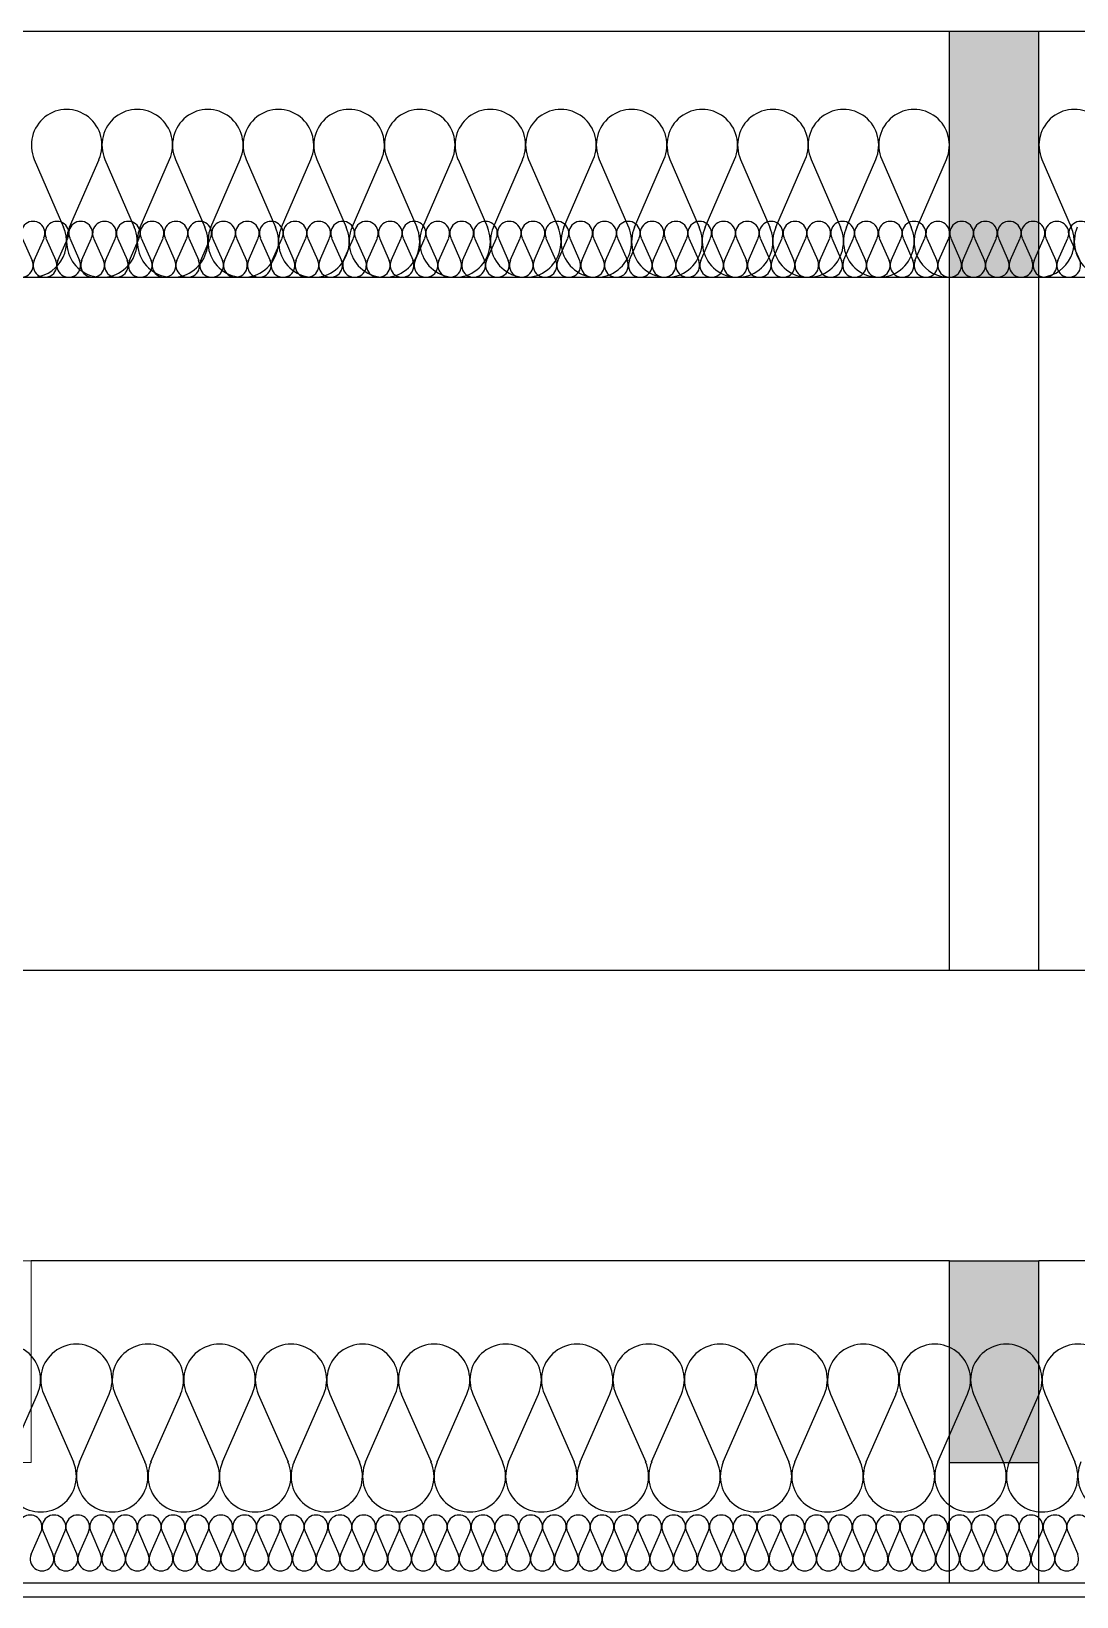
# Model space of a CAD drawing. Header units: millimetres. Extents: x 4647 to 73915, y -13612 to -8141.
# Drawn here: x 22367.1 to 22460.5, y -10498.6 to -10358.7 of the extents above; entities that cross this region are included whole.
import ezdxf

# ---------------------------------------------------------------- set-up
doc = ezdxf.new("R2010")
doc.units = ezdxf.units.MM
doc.layers.add('2D - Ogólne', color=7, linetype='Continuous')
doc.layers.add('Konstrukcja - Dach', color=7, linetype='Continuous')
doc.layers.add('a_wymiary', color=250, linetype='Continuous', lineweight=9)

msp = doc.modelspace()

# ---------------------------------------------------------------- hatches: boundary and pattern name
at = {"layer": 'Konstrukcja - Dach', "linetype": 'Continuous', "lineweight": 0}
for points in [[(22449.14, -10358.69), (22449.14, -10380.67), (22457.14, -10380.67), (22457.14, -10358.69)], [(22457.14, -10486.57), (22457.14, -10468.57), (22449.14, -10468.57), (22449.14, -10486.57)]]:
    msp.add_hatch(color=46, dxfattribs=at).paths.add_polyline_path(points, flags=0)

# ---------------------------------------------------------------- linework, layer by layer
at = {"layer": '2D - Ogólne'}
for p, q in [((22367.41, -10370.14), (22370.03, -10376.2)), ((22370.56, -10376.2), (22373.19, -10370.14)), ((22373.72, -10370.14), (22376.34, -10376.2)), ((22376.87, -10376.2), (22379.49, -10370.14)), ((22380.02, -10370.14), (22382.65, -10376.2)), ((22383.18, -10376.2), (22385.8, -10370.14)), ((22386.33, -10370.14), (22388.96, -10376.2)), ((22389.49, -10376.2), (22392.11, -10370.14)), ((22392.64, -10370.14), (22395.26, -10376.2)), ((22395.79, -10376.2), (22398.42, -10370.14)), ((22398.95, -10370.14), (22401.57, -10376.2)), ((22402.1, -10376.2), (22404.73, -10370.14)), ((22405.26, -10370.14), (22407.88, -10376.2)), ((22408.41, -10376.2), (22411.03, -10370.14)), ((22411.56, -10370.14), (22414.19, -10376.2)), ((22414.72, -10376.2), (22417.34, -10370.14)), ((22417.87, -10370.14), (22420.49, -10376.2)), ((22421.02, -10376.2), (22423.65, -10370.14)), ((22424.18, -10370.14), (22426.8, -10376.2)), ((22427.33, -10376.2), (22429.96, -10370.14)), ((22430.49, -10370.14), (22433.11, -10376.2)), ((22433.64, -10376.2), (22436.26, -10370.14)), ((22436.79, -10370.14), (22439.42, -10376.2)), ((22439.95, -10376.2), (22442.57, -10370.14)), ((22443.1, -10370.14), (22445.73, -10376.2)), ((22446.26, -10376.2), (22448.88, -10370.14)), ((22457.41, -10370.14), (22460.03, -10376.2)), ((22365.05, -10486.53), (22367.71, -10480.47)), ((22368.25, -10480.47), (22370.9, -10486.53)), ((22371.44, -10486.53), (22374.1, -10480.47)), ((22374.64, -10480.47), (22377.29, -10486.53)), ((22377.83, -10486.53), (22380.49, -10480.47)), ((22381.02, -10480.47), (22383.68, -10486.53)), ((22384.22, -10486.53), (22386.88, -10480.47)), ((22387.41, -10480.47), (22390.07, -10486.53)), ((22390.61, -10486.53), (22393.26, -10480.47)), ((22393.8, -10480.47), (22396.46, -10486.53)), ((22397, -10486.53), (22399.65, -10480.47)), ((22400.19, -10480.47), (22402.85, -10486.53)), ((22403.39, -10486.53), (22406.04, -10480.47)), ((22406.58, -10480.47), (22409.24, -10486.53)), ((22409.77, -10486.53), (22412.43, -10480.47)), ((22412.97, -10480.47), (22415.63, -10486.53)), ((22416.16, -10486.53), (22418.82, -10480.47)), ((22419.36, -10480.47), (22422.02, -10486.53)), ((22422.55, -10486.53), (22425.21, -10480.47)), ((22425.75, -10480.47), (22428.4, -10486.53)), ((22428.94, -10486.53), (22431.6, -10480.47)), ((22432.14, -10480.47), (22434.79, -10486.53)), ((22435.33, -10486.53), (22437.99, -10480.47)), ((22438.52, -10480.47), (22441.18, -10486.53)), ((22441.72, -10486.53), (22444.38, -10480.47)), ((22444.91, -10480.47), (22447.57, -10486.53)), ((22448.11, -10486.53), (22450.76, -10480.47)), ((22451.3, -10480.47), (22453.96, -10486.53)), ((22454.5, -10486.53), (22457.15, -10480.47)), ((22457.69, -10480.47), (22460.35, -10486.53))]:
    msp.add_line(p, q, dxfattribs=at)
for centre, major_axis, ratio, start_param, end_param in [((22370.3, -10368.86), (0, 3.19), 0.988613, 4.299595, 8.266775), ((22376.61, -10368.86), (0, 3.19), 0.988613, 4.299595, 8.266775), ((22382.91, -10368.86), (0, 3.19), 0.988613, 4.299595, 8.266775), ((22389.22, -10368.86), (0, 3.19), 0.988613, 4.299595, 8.266775), ((22395.53, -10368.86), (0, 3.19), 0.988613, 4.299595, 8.266775), ((22401.84, -10368.86), (0, 3.19), 0.988613, 4.299595, 8.266775), ((22408.14, -10368.86), (0, 3.19), 0.988613, 4.299595, 8.266775), ((22414.45, -10368.86), (0, 3.19), 0.988613, 4.299595, 8.266775), ((22420.76, -10368.86), (0, 3.19), 0.988613, 4.299595, 8.266775), ((22427.07, -10368.86), (0, 3.19), 0.988613, 4.299595, 8.266775), ((22433.38, -10368.86), (0, 3.19), 0.988613, 4.299595, 8.266775), ((22439.68, -10368.86), (0, 3.19), 0.988613, 4.299595, 8.266775), ((22445.99, -10368.86), (0, 3.19), 0.988613, 4.299595, 8.266775), ((22460.3, -10368.86), (0, 3.19), 0.988613, 4.299595, 8.266775), ((22367.14, -10377.48), (0, 3.19), 0.988613, 3.141593, 5.125182), ((22373.45, -10377.48), (0, 3.19), 0.988613, 1.158004, 5.125183), ((22379.76, -10377.48), (0, 3.19), 0.988613, 1.158004, 5.125183), ((22386.07, -10377.48), (0, 3.19), 0.988613, 1.158004, 5.125183), ((22392.38, -10377.48), (0, 3.19), 0.988613, 1.158004, 5.125183), ((22398.68, -10377.48), (0, 3.19), 0.988613, 1.158004, 5.125183), ((22404.99, -10377.48), (0, 3.19), 0.988613, 1.158004, 5.125183), ((22411.3, -10377.48), (0, 3.19), 0.988613, 1.158004, 5.125183), ((22417.61, -10377.48), (0, 3.19), 0.988613, 1.158004, 5.125183), ((22423.91, -10377.48), (0, 3.19), 0.988613, 1.158004, 5.125183), ((22430.22, -10377.48), (0, 3.19), 0.988613, 1.158004, 5.125183), ((22436.53, -10377.48), (0, 3.19), 0.988613, 1.158004, 5.125183), ((22442.84, -10377.48), (0, 3.19), 0.988613, 1.158004, 5.125183), ((22449.14, -10377.48), (0, 3.19), 0.988613, 1.158004, 3.141593), ((22457.14, -10377.48), (0, 3.19), 0.988613, 3.141593, 5.125182), ((22463.45, -10377.48), (0, 3.19), 0.988613, 1.158004, 5.125183), ((22364.78, -10479.19), (3.19, 0), 0.998662, 5.870392, 9.837571), ((22371.17, -10479.19), (3.19, 0), 0.998662, 5.870392, 9.837571), ((22377.56, -10479.19), (3.19, 0), 0.998662, 5.870392, 9.837571), ((22383.95, -10479.19), (3.19, 0), 0.998662, 5.870392, 9.837571), ((22390.34, -10479.19), (3.19, 0), 0.998662, 5.870392, 9.837571), ((22396.73, -10479.19), (3.19, 0), 0.998662, 5.870392, 9.837571), ((22403.12, -10479.19), (3.19, 0), 0.998662, 5.870392, 9.837571), ((22409.51, -10479.19), (3.19, 0), 0.998662, 5.870392, 9.837571), ((22415.89, -10479.19), (3.19, 0), 0.998662, 5.870392, 9.837571), ((22422.28, -10479.19), (3.19, 0), 0.998662, 5.870392, 9.837571), ((22428.67, -10479.19), (3.19, 0), 0.998662, 5.870392, 9.837571), ((22435.06, -10479.19), (3.19, 0), 0.998662, 5.870392, 9.837571), ((22441.45, -10479.19), (3.19, 0), 0.998662, 5.870392, 9.837571), ((22447.84, -10479.19), (3.19, 0), 0.998662, 5.870392, 9.837571), ((22454.23, -10479.19), (3.19, 0), 0.998662, 5.870392, 9.837571), ((22460.62, -10479.19), (3.19, 0), 0.998662, 5.870392, 9.837571), ((22367.98, -10487.81), (3.19, 0), 0.998662, 2.7288, 6.695979), ((22374.37, -10487.81), (3.19, 0), 0.998662, 2.7288, 6.695979), ((22380.76, -10487.81), (3.19, 0), 0.998662, 2.7288, 6.695979), ((22387.14, -10487.81), (3.19, 0), 0.998662, 2.7288, 6.695979), ((22393.53, -10487.81), (3.19, 0), 0.998662, 2.7288, 6.695979), ((22399.92, -10487.81), (3.19, 0), 0.998662, 2.7288, 6.695979), ((22406.31, -10487.81), (3.19, 0), 0.998662, 2.7288, 6.695979), ((22412.7, -10487.81), (3.19, 0), 0.998662, 2.7288, 6.695979), ((22419.09, -10487.81), (3.19, 0), 0.998662, 2.7288, 6.695979), ((22425.48, -10487.81), (3.19, 0), 0.998662, 2.7288, 6.695979), ((22431.87, -10487.81), (3.19, 0), 0.998662, 2.7288, 6.695979), ((22438.26, -10487.81), (3.19, 0), 0.998662, 2.7288, 6.695979), ((22444.64, -10487.81), (3.19, 0), 0.998662, 2.7288, 6.695979), ((22451.03, -10487.81), (3.19, 0), 0.998662, 2.7288, 6.695979), ((22457.42, -10487.81), (3.19, 0), 0.998662, 2.7288, 6.695979), ((22463.81, -10487.81), (3.19, 0), 0.998662, 2.7288, 6.695979)]:
    msp.add_ellipse(centre, major_axis=major_axis, ratio=ratio, start_param=start_param, end_param=end_param, dxfattribs=at)
at = {"layer": 'a_wymiary'}
for p, q in [((22894.14, -10380.67), (22157.14, -10380.67)), ((22894.14, -10442.57), (22157.14, -10442.57)), ((22157.14, -10442.57), (22894.14, -10442.57)), ((22157.14, -10468.57), (22894.14, -10468.57)), ((22449.14, -10468.57), (22367.14, -10468.57)), ((22367.14, -10468.57), (22367.14, -10486.57)), ((22449.14, -10486.57), (22449.14, -10468.57)), ((22539.14, -10468.57), (22457.14, -10468.57)), ((22457.14, -10468.57), (22457.14, -10486.57)), ((22367.14, -10486.57), (22359.14, -10486.57)), ((22457.14, -10486.57), (22449.14, -10486.57)), ((22157.14, -10497.32), (22617.14, -10497.32)), ((22617.14, -10498.57), (22157.14, -10498.57))]:
    msp.add_line(p, q, dxfattribs=at)
at = {"layer": 'Konstrukcja - Dach'}
for p, q in [((22088.14, -10358.69), (23448.14, -10358.69)), ((22088.14, -10358.69), (23448.14, -10358.69)), ((22366.33, -10377.16), (22367.21, -10379.18)), ((22367.39, -10379.18), (22368.28, -10377.16)), ((22368.45, -10377.16), (22369.34, -10379.18)), ((22369.52, -10379.18), (22370.4, -10377.16)), ((22370.58, -10377.16), (22371.46, -10379.18)), ((22371.64, -10379.18), (22372.53, -10377.16)), ((22372.71, -10377.16), (22373.59, -10379.18)), ((22373.77, -10379.18), (22374.65, -10377.16)), ((22374.83, -10377.16), (22375.72, -10379.18)), ((22375.9, -10379.18), (22376.78, -10377.16)), ((22376.96, -10377.16), (22377.84, -10379.18)), ((22378.02, -10379.18), (22378.91, -10377.16)), ((22379.09, -10377.16), (22379.97, -10379.18)), ((22380.15, -10379.18), (22381.03, -10377.16)), ((22381.21, -10377.16), (22382.1, -10379.18)), ((22382.28, -10379.18), (22383.16, -10377.16)), ((22383.34, -10377.16), (22384.22, -10379.18)), ((22384.4, -10379.18), (22385.29, -10377.16)), ((22385.47, -10377.16), (22386.35, -10379.18)), ((22386.53, -10379.18), (22387.41, -10377.16)), ((22387.59, -10377.16), (22388.48, -10379.18)), ((22388.66, -10379.18), (22389.54, -10377.16)), ((22389.72, -10377.16), (22390.6, -10379.18)), ((22390.78, -10379.18), (22391.67, -10377.16)), ((22391.85, -10377.16), (22392.73, -10379.18)), ((22392.91, -10379.18), (22393.79, -10377.16)), ((22393.97, -10377.16), (22394.86, -10379.18)), ((22395.04, -10379.18), (22395.92, -10377.16)), ((22396.1, -10377.16), (22396.98, -10379.18)), ((22397.16, -10379.18), (22398.05, -10377.16)), ((22398.23, -10377.16), (22399.11, -10379.18)), ((22399.29, -10379.18), (22400.17, -10377.16)), ((22400.35, -10377.16), (22401.24, -10379.18)), ((22401.42, -10379.18), (22402.3, -10377.16)), ((22402.48, -10377.16), (22403.36, -10379.18)), ((22403.54, -10379.18), (22404.43, -10377.16)), ((22404.61, -10377.16), (22405.49, -10379.18)), ((22405.67, -10379.18), (22406.55, -10377.16)), ((22406.73, -10377.16), (22407.62, -10379.18)), ((22407.8, -10379.18), (22408.68, -10377.16)), ((22408.86, -10377.16), (22409.74, -10379.18)), ((22409.92, -10379.18), (22410.81, -10377.16)), ((22410.98, -10377.16), (22411.87, -10379.18)), ((22412.05, -10379.18), (22412.93, -10377.16)), ((22413.11, -10377.16), (22414, -10379.18)), ((22414.17, -10379.18), (22415.06, -10377.16)), ((22415.24, -10377.16), (22416.12, -10379.18)), ((22416.3, -10379.18), (22417.19, -10377.16)), ((22417.36, -10377.16), (22418.25, -10379.18)), ((22418.43, -10379.18), (22419.31, -10377.16)), ((22419.49, -10377.16), (22420.38, -10379.18)), ((22420.55, -10379.18), (22421.44, -10377.16)), ((22421.62, -10377.16), (22422.5, -10379.18)), ((22422.68, -10379.18), (22423.57, -10377.16)), ((22423.74, -10377.16), (22424.63, -10379.18)), ((22424.81, -10379.18), (22425.69, -10377.16)), ((22425.87, -10377.16), (22426.76, -10379.18)), ((22426.93, -10379.18), (22427.82, -10377.16)), ((22428, -10377.16), (22428.88, -10379.18)), ((22429.06, -10379.18), (22429.95, -10377.16)), ((22430.12, -10377.16), (22431.01, -10379.18)), ((22431.19, -10379.18), (22432.07, -10377.16)), ((22432.25, -10377.16), (22433.14, -10379.18)), ((22433.31, -10379.18), (22434.2, -10377.16)), ((22434.38, -10377.16), (22435.26, -10379.18)), ((22435.44, -10379.18), (22436.32, -10377.16)), ((22436.5, -10377.16), (22437.39, -10379.18)), ((22437.57, -10379.18), (22438.45, -10377.16)), ((22438.63, -10377.16), (22439.51, -10379.18)), ((22439.69, -10379.18), (22440.58, -10377.16)), ((22440.76, -10377.16), (22441.64, -10379.18)), ((22441.82, -10379.18), (22442.7, -10377.16)), ((22442.88, -10377.16), (22443.77, -10379.18)), ((22443.95, -10379.18), (22444.83, -10377.16)), ((22445.01, -10377.16), (22445.89, -10379.18)), ((22446.07, -10379.18), (22446.96, -10377.16)), ((22447.14, -10377.16), (22448.02, -10379.18)), ((22448.2, -10379.18), (22449.08, -10377.16)), ((22449.26, -10377.16), (22450.15, -10379.18)), ((22450.33, -10379.18), (22451.21, -10377.16)), ((22451.39, -10377.16), (22452.27, -10379.18)), ((22452.45, -10379.18), (22453.34, -10377.16)), ((22453.52, -10377.16), (22454.4, -10379.18)), ((22454.58, -10379.18), (22455.46, -10377.16)), ((22455.64, -10377.16), (22456.53, -10379.18)), ((22456.71, -10379.18), (22457.59, -10377.16)), ((22457.77, -10377.16), (22458.65, -10379.18)), ((22458.83, -10379.18), (22459.72, -10377.16)), ((22459.9, -10377.16), (22460.78, -10379.18)), ((22088.14, -10380.67), (23448.14, -10380.67)), ((22367.13, -10494.77), (22368.01, -10492.75)), ((22368.19, -10492.75), (22369.08, -10494.77)), ((22369.26, -10494.77), (22370.14, -10492.75)), ((22370.32, -10492.75), (22371.21, -10494.77)), ((22371.38, -10494.77), (22372.27, -10492.75)), ((22372.45, -10492.75), (22373.33, -10494.77)), ((22373.51, -10494.77), (22374.4, -10492.75)), ((22374.58, -10492.75), (22375.46, -10494.77)), ((22375.64, -10494.77), (22376.53, -10492.75)), ((22376.71, -10492.75), (22377.59, -10494.77)), ((22377.77, -10494.77), (22378.66, -10492.75)), ((22378.83, -10492.75), (22379.72, -10494.77)), ((22379.9, -10494.77), (22380.78, -10492.75)), ((22380.96, -10492.75), (22381.85, -10494.77)), ((22382.03, -10494.77), (22382.91, -10492.75)), ((22383.09, -10492.75), (22383.98, -10494.77)), ((22384.16, -10494.77), (22385.04, -10492.75)), ((22385.22, -10492.75), (22386.11, -10494.77)), ((22386.28, -10494.77), (22387.17, -10492.75)), ((22387.35, -10492.75), (22388.23, -10494.77)), ((22388.41, -10494.77), (22389.3, -10492.75)), ((22389.48, -10492.75), (22390.36, -10494.77)), ((22390.54, -10494.77), (22391.43, -10492.75)), ((22391.61, -10492.75), (22392.49, -10494.77)), ((22392.67, -10494.77), (22393.56, -10492.75)), ((22393.73, -10492.75), (22394.62, -10494.77)), ((22394.8, -10494.77), (22395.68, -10492.75)), ((22395.86, -10492.75), (22396.75, -10494.77)), ((22396.93, -10494.77), (22397.81, -10492.75)), ((22397.99, -10492.75), (22398.88, -10494.77)), ((22399.06, -10494.77), (22399.94, -10492.75)), ((22400.12, -10492.75), (22401.01, -10494.77)), ((22401.18, -10494.77), (22402.07, -10492.75)), ((22402.25, -10492.75), (22403.13, -10494.77)), ((22403.31, -10494.77), (22404.2, -10492.75)), ((22404.38, -10492.75), (22405.26, -10494.77)), ((22405.44, -10494.77), (22406.33, -10492.75)), ((22406.51, -10492.75), (22407.39, -10494.77)), ((22407.57, -10494.77), (22408.46, -10492.75)), ((22408.63, -10492.75), (22409.52, -10494.77)), ((22409.7, -10494.77), (22410.58, -10492.75)), ((22410.76, -10492.75), (22411.65, -10494.77)), ((22411.83, -10494.77), (22412.71, -10492.75)), ((22412.89, -10492.75), (22413.78, -10494.77)), ((22413.96, -10494.77), (22414.84, -10492.75)), ((22415.02, -10492.75), (22415.91, -10494.77)), ((22416.08, -10494.77), (22416.97, -10492.75)), ((22417.15, -10492.75), (22418.03, -10494.77)), ((22418.21, -10494.77), (22419.1, -10492.75)), ((22419.28, -10492.75), (22420.16, -10494.77)), ((22420.34, -10494.77), (22421.23, -10492.75)), ((22421.41, -10492.75), (22422.29, -10494.77)), ((22422.47, -10494.77), (22423.36, -10492.75)), ((22423.53, -10492.75), (22424.42, -10494.77)), ((22424.6, -10494.77), (22425.48, -10492.75)), ((22425.66, -10492.75), (22426.55, -10494.77)), ((22426.73, -10494.77), (22427.61, -10492.75)), ((22427.79, -10492.75), (22428.68, -10494.77)), ((22428.86, -10494.77), (22429.74, -10492.75)), ((22429.92, -10492.75), (22430.81, -10494.77)), ((22430.98, -10494.77), (22431.87, -10492.75)), ((22432.05, -10492.75), (22432.93, -10494.77)), ((22433.11, -10494.77), (22434, -10492.75)), ((22434.18, -10492.75), (22435.06, -10494.77)), ((22435.24, -10494.77), (22436.13, -10492.75)), ((22436.31, -10492.75), (22437.19, -10494.77)), ((22437.37, -10494.77), (22438.26, -10492.75)), ((22438.43, -10492.75), (22439.32, -10494.77)), ((22439.5, -10494.77), (22440.38, -10492.75)), ((22440.56, -10492.75), (22441.45, -10494.77)), ((22441.63, -10494.77), (22442.51, -10492.75)), ((22442.69, -10492.75), (22443.58, -10494.77)), ((22443.76, -10494.77), (22444.64, -10492.75)), ((22444.82, -10492.75), (22445.71, -10494.77)), ((22445.88, -10494.77), (22446.77, -10492.75)), ((22446.95, -10492.75), (22447.83, -10494.77)), ((22448.01, -10494.77), (22448.9, -10492.75)), ((22449.08, -10492.75), (22449.96, -10494.77)), ((22450.14, -10494.77), (22451.03, -10492.75)), ((22451.21, -10492.75), (22452.09, -10494.77)), ((22452.27, -10494.77), (22453.16, -10492.75)), ((22453.33, -10492.75), (22454.22, -10494.77)), ((22454.4, -10494.77), (22455.28, -10492.75)), ((22455.46, -10492.75), (22456.35, -10494.77)), ((22456.53, -10494.77), (22457.41, -10492.75)), ((22457.59, -10492.75), (22458.48, -10494.77)), ((22458.66, -10494.77), (22459.54, -10492.75)), ((22459.72, -10492.75), (22460.61, -10494.77))]:
    msp.add_line(p, q, dxfattribs=at)
at = {"layer": 'Konstrukcja - Dach', "color": 161, "lineweight": 25}
for p, q in [((22449.14, -10358.69), (22449.14, -10358.69)), ((22457.14, -10358.69), (22457.14, -10358.69)), ((22449.14, -10442.57), (22449.14, -10380.67)), ((22457.14, -10442.57), (22457.14, -10380.67)), ((22157.14, -10442.57), (22894.14, -10442.57)), ((22449.14, -10468.57), (22367.14, -10468.57)), ((22539.14, -10468.57), (22457.14, -10468.57)), ((22449.14, -10497.32), (22449.14, -10486.57)), ((22457.14, -10497.32), (22457.14, -10486.57)), ((22157.14, -10497.32), (23379.14, -10497.32)), ((22157.14, -10498.57), (23379.14, -10498.57))]:
    msp.add_line(p, q, dxfattribs=at)
at = {"layer": 'Konstrukcja - Dach', "color": 171, "lineweight": 25}
for p, q in [((22449.14, -10380.67), (22449.14, -10358.69)), ((22449.14, -10358.69), (22457.14, -10358.69)), ((22457.14, -10380.67), (22457.14, -10358.69)), ((22449.14, -10380.67), (22457.14, -10380.67)), ((22449.14, -10468.57), (22457.14, -10468.57)), ((22449.14, -10486.57), (22449.14, -10468.57)), ((22457.14, -10486.57), (22457.14, -10468.57)), ((22449.14, -10486.57), (22457.14, -10486.57))]:
    msp.add_line(p, q, dxfattribs=at)
at = {"layer": 'Konstrukcja - Dach'}
for centre, major_axis, ratio, start_param, end_param in [((22367.3, -10376.73), (0, 1.06), 0.999894, 4.299595, 8.266775), ((22369.43, -10376.73), (0, 1.06), 0.999894, 4.299595, 8.266775), ((22371.55, -10376.73), (0, 1.06), 0.999894, 4.299595, 8.266775), ((22373.68, -10376.73), (0, 1.06), 0.999894, 4.299595, 8.266775), ((22375.81, -10376.73), (0, 1.06), 0.999894, 4.299595, 8.266775), ((22377.93, -10376.73), (0, 1.06), 0.999894, 4.299595, 8.266775), ((22380.06, -10376.73), (0, 1.06), 0.999894, 4.299595, 8.266775), ((22382.19, -10376.73), (0, 1.06), 0.999894, 4.299595, 8.266775), ((22384.31, -10376.73), (0, 1.06), 0.999894, 4.299595, 8.266775), ((22386.44, -10376.73), (0, 1.06), 0.999894, 4.299595, 8.266775), ((22388.57, -10376.73), (0, 1.06), 0.999894, 4.299595, 8.266775), ((22390.69, -10376.73), (0, 1.06), 0.999894, 4.299595, 8.266775), ((22392.82, -10376.73), (0, 1.06), 0.999894, 4.299595, 8.266775), ((22394.95, -10376.73), (0, 1.06), 0.999894, 4.299595, 8.266775), ((22397.07, -10376.73), (0, 1.06), 0.999894, 4.299595, 8.266775), ((22399.2, -10376.73), (0, 1.06), 0.999894, 4.299595, 8.266775), ((22401.33, -10376.73), (0, 1.06), 0.999894, 4.299595, 8.266775), ((22403.45, -10376.73), (0, 1.06), 0.999894, 4.299595, 8.266775), ((22405.58, -10376.73), (0, 1.06), 0.999894, 4.299595, 8.266775), ((22407.71, -10376.73), (0, 1.06), 0.999894, 4.299595, 8.266775), ((22409.83, -10376.73), (0, 1.06), 0.999894, 4.299595, 8.266775), ((22411.96, -10376.73), (0, 1.06), 0.999894, 4.299595, 8.266775), ((22414.09, -10376.73), (0, 1.06), 0.999894, 4.299595, 8.266775), ((22416.21, -10376.73), (0, 1.06), 0.999894, 4.299595, 8.266775), ((22418.34, -10376.73), (0, 1.06), 0.999894, 4.299595, 8.266775), ((22420.47, -10376.73), (0, 1.06), 0.999894, 4.299595, 8.266775), ((22422.59, -10376.73), (0, 1.06), 0.999894, 4.299595, 8.266775), ((22424.72, -10376.73), (0, 1.06), 0.999894, 4.299595, 8.266775), ((22426.84, -10376.73), (0, 1.06), 0.999894, 4.299595, 8.266775), ((22428.97, -10376.73), (0, 1.06), 0.999894, 4.299595, 8.266775), ((22431.1, -10376.73), (0, 1.06), 0.999894, 4.299595, 8.266775), ((22433.22, -10376.73), (0, 1.06), 0.999894, 4.299595, 8.266775), ((22435.35, -10376.73), (0, 1.06), 0.999894, 4.299595, 8.266775), ((22437.48, -10376.73), (0, 1.06), 0.999894, 4.299595, 8.266775), ((22439.6, -10376.73), (0, 1.06), 0.999894, 4.299595, 8.266775), ((22441.73, -10376.73), (0, 1.06), 0.999894, 4.299595, 8.266775), ((22443.86, -10376.73), (0, 1.06), 0.999894, 4.299595, 8.266775), ((22445.98, -10376.73), (0, 1.06), 0.999894, 4.299595, 8.266775), ((22448.11, -10376.73), (0, 1.06), 0.999894, 4.299595, 8.266775), ((22450.24, -10376.73), (0, 1.06), 0.999894, 4.299595, 8.266775), ((22452.36, -10376.73), (0, 1.06), 0.999894, 4.299595, 8.266775), ((22454.49, -10376.73), (0, 1.06), 0.999894, 4.299595, 8.266775), ((22456.62, -10376.73), (0, 1.06), 0.999894, 4.299595, 8.266775), ((22458.74, -10376.73), (0, 1.06), 0.999894, 4.299595, 8.266775), ((22460.87, -10376.73), (0, 1.06), 0.999894, 4.299595, 8.266775), ((22366.24, -10379.6), (0, 1.06), 0.999894, 1.158004, 5.125183), ((22368.36, -10379.6), (0, 1.06), 0.999894, 1.158004, 5.125183), ((22370.49, -10379.6), (0, 1.06), 0.999894, 1.158004, 5.125183), ((22372.62, -10379.6), (0, 1.06), 0.999894, 1.158004, 5.125183), ((22374.74, -10379.6), (0, 1.06), 0.999894, 1.158004, 5.125183), ((22376.87, -10379.6), (0, 1.06), 0.999894, 1.158004, 5.125183), ((22379, -10379.6), (0, 1.06), 0.999894, 1.158004, 5.125183), ((22381.12, -10379.6), (0, 1.06), 0.999894, 1.158004, 5.125183), ((22383.25, -10379.6), (0, 1.06), 0.999894, 1.158004, 5.125183), ((22385.38, -10379.6), (0, 1.06), 0.999894, 1.158004, 5.125183), ((22387.5, -10379.6), (0, 1.06), 0.999894, 1.158004, 5.125183), ((22389.63, -10379.6), (0, 1.06), 0.999894, 1.158004, 5.125183), ((22391.76, -10379.6), (0, 1.06), 0.999894, 1.158004, 5.125183), ((22393.88, -10379.6), (0, 1.06), 0.999894, 1.158004, 5.125183), ((22396.01, -10379.6), (0, 1.06), 0.999894, 1.158004, 5.125183), ((22398.14, -10379.6), (0, 1.06), 0.999894, 1.158004, 5.125183), ((22400.26, -10379.6), (0, 1.06), 0.999894, 1.158004, 5.125183), ((22402.39, -10379.6), (0, 1.06), 0.999894, 1.158004, 5.125183), ((22404.52, -10379.6), (0, 1.06), 0.999894, 1.158004, 5.125183), ((22406.64, -10379.6), (0, 1.06), 0.999894, 1.158004, 5.125183), ((22408.77, -10379.6), (0, 1.06), 0.999894, 1.158004, 5.125183), ((22410.9, -10379.6), (0, 1.06), 0.999894, 1.158004, 5.125183), ((22413.02, -10379.6), (0, 1.06), 0.999894, 1.158004, 5.125183), ((22415.15, -10379.6), (0, 1.06), 0.999894, 1.158004, 5.125183), ((22417.28, -10379.6), (0, 1.06), 0.999894, 1.158004, 5.125183), ((22419.4, -10379.6), (0, 1.06), 0.999894, 1.158004, 5.125183), ((22421.53, -10379.6), (0, 1.06), 0.999894, 1.158004, 5.125183), ((22423.65, -10379.6), (0, 1.06), 0.999894, 1.158004, 5.125183), ((22425.78, -10379.6), (0, 1.06), 0.999894, 1.158004, 5.125183), ((22427.91, -10379.6), (0, 1.06), 0.999894, 1.158004, 5.125183), ((22430.03, -10379.6), (0, 1.06), 0.999894, 1.158004, 5.125183), ((22432.16, -10379.6), (0, 1.06), 0.999894, 1.158004, 5.125183), ((22434.29, -10379.6), (0, 1.06), 0.999894, 1.158004, 5.125183), ((22436.41, -10379.6), (0, 1.06), 0.999894, 1.158004, 5.125183), ((22438.54, -10379.6), (0, 1.06), 0.999894, 1.158004, 5.125183), ((22440.67, -10379.6), (0, 1.06), 0.999894, 1.158004, 5.125183), ((22442.79, -10379.6), (0, 1.06), 0.999894, 1.158004, 5.125183), ((22444.92, -10379.6), (0, 1.06), 0.999894, 1.158004, 5.125183), ((22447.05, -10379.6), (0, 1.06), 0.999894, 1.158004, 5.125183), ((22449.17, -10379.6), (0, 1.06), 0.999894, 1.158004, 5.125183), ((22451.3, -10379.6), (0, 1.06), 0.999894, 1.158004, 5.125183), ((22453.43, -10379.6), (0, 1.06), 0.999894, 1.158004, 5.125183), ((22455.55, -10379.6), (0, 1.06), 0.999894, 1.158004, 5.125183), ((22457.68, -10379.6), (0, 1.06), 0.999894, 1.158004, 5.125183), ((22459.81, -10379.6), (0, 1.06), 0.999894, 1.158004, 5.125183), ((22367.04, -10492.33), (1.06, 0), 0.99916, 5.870392, 9.837571), ((22369.17, -10492.33), (1.06, 0), 0.99916, 5.870392, 9.837571), ((22371.29, -10492.33), (1.06, 0), 0.99916, 5.870392, 9.837571), ((22373.42, -10492.33), (1.06, 0), 0.99916, 5.870392, 9.837571), ((22375.55, -10492.33), (1.06, 0), 0.99916, 5.870392, 9.837571), ((22377.68, -10492.33), (1.06, 0), 0.99916, 5.870392, 9.837571), ((22379.81, -10492.33), (1.06, 0), 0.99916, 5.870392, 9.837571), ((22381.94, -10492.33), (1.06, 0), 0.99916, 5.870392, 9.837571), ((22384.07, -10492.33), (1.06, 0), 0.99916, 5.870392, 9.837571), ((22386.19, -10492.33), (1.06, 0), 0.99916, 5.870392, 9.837571), ((22388.32, -10492.33), (1.06, 0), 0.99916, 5.870392, 9.837571), ((22390.45, -10492.33), (1.06, 0), 0.99916, 5.870392, 9.837571), ((22392.58, -10492.33), (1.06, 0), 0.99916, 5.870392, 9.837571), ((22394.71, -10492.33), (1.06, 0), 0.99916, 5.870392, 9.837571), ((22396.84, -10492.33), (1.06, 0), 0.99916, 5.870392, 9.837571), ((22398.97, -10492.33), (1.06, 0), 0.99916, 5.870392, 9.837571), ((22401.09, -10492.33), (1.06, 0), 0.99916, 5.870392, 9.837571), ((22403.22, -10492.33), (1.06, 0), 0.99916, 5.870392, 9.837571), ((22405.35, -10492.33), (1.06, 0), 0.99916, 5.870392, 9.837571), ((22407.48, -10492.33), (1.06, 0), 0.99916, 5.870392, 9.837571), ((22409.61, -10492.33), (1.06, 0), 0.99916, 5.870392, 9.837571), ((22411.74, -10492.33), (1.06, 0), 0.99916, 5.870392, 9.837571), ((22413.87, -10492.33), (1.06, 0), 0.99916, 5.870392, 9.837571), ((22415.99, -10492.33), (1.06, 0), 0.99916, 5.870392, 9.837571), ((22418.12, -10492.33), (1.06, 0), 0.99916, 5.870392, 9.837571), ((22420.25, -10492.33), (1.06, 0), 0.99916, 5.870392, 9.837571), ((22422.38, -10492.33), (1.06, 0), 0.99916, 5.870392, 9.837571), ((22424.51, -10492.33), (1.06, 0), 0.99916, 5.870392, 9.837571), ((22426.64, -10492.33), (1.06, 0), 0.99916, 5.870392, 9.837571), ((22428.77, -10492.33), (1.06, 0), 0.99916, 5.870392, 9.837571), ((22430.89, -10492.33), (1.06, 0), 0.99916, 5.870392, 9.837571), ((22433.02, -10492.33), (1.06, 0), 0.99916, 5.870392, 9.837571), ((22435.15, -10492.33), (1.06, 0), 0.99916, 5.870392, 9.837571), ((22437.28, -10492.33), (1.06, 0), 0.99916, 5.870392, 9.837571), ((22439.41, -10492.33), (1.06, 0), 0.99916, 5.870392, 9.837571), ((22441.54, -10492.33), (1.06, 0), 0.99916, 5.870392, 9.837571), ((22443.67, -10492.33), (1.06, 0), 0.99916, 5.870392, 9.837571), ((22445.79, -10492.33), (1.06, 0), 0.99916, 5.870392, 9.837571), ((22447.92, -10492.33), (1.06, 0), 0.99916, 5.870392, 9.837571), ((22450.05, -10492.33), (1.06, 0), 0.99916, 5.870392, 9.837571), ((22452.18, -10492.33), (1.06, 0), 0.99916, 5.870392, 9.837571), ((22454.31, -10492.33), (1.06, 0), 0.99916, 5.870392, 9.837571), ((22456.44, -10492.33), (1.06, 0), 0.99916, 5.870392, 9.837571), ((22458.57, -10492.33), (1.06, 0), 0.99916, 5.870392, 9.837571), ((22460.69, -10492.33), (1.06, 0), 0.99916, 5.870392, 9.837571), ((22368.1, -10495.2), (1.06, 0), 0.99916, 2.7288, 6.695979), ((22370.23, -10495.2), (1.06, 0), 0.99916, 2.7288, 6.695979), ((22372.36, -10495.2), (1.06, 0), 0.99916, 2.7288, 6.695979), ((22374.49, -10495.2), (1.06, 0), 0.99916, 2.7288, 6.695979), ((22376.62, -10495.2), (1.06, 0), 0.99916, 2.7288, 6.695979), ((22378.74, -10495.2), (1.06, 0), 0.99916, 2.7288, 6.695979), ((22380.87, -10495.2), (1.06, 0), 0.99916, 2.7288, 6.695979), ((22383, -10495.2), (1.06, 0), 0.99916, 2.7288, 6.695979), ((22385.13, -10495.2), (1.06, 0), 0.99916, 2.7288, 6.695979), ((22387.26, -10495.2), (1.06, 0), 0.99916, 2.7288, 6.695979), ((22389.39, -10495.2), (1.06, 0), 0.99916, 2.7288, 6.695979), ((22391.52, -10495.2), (1.06, 0), 0.99916, 2.7288, 6.695979), ((22393.64, -10495.2), (1.06, 0), 0.99916, 2.7288, 6.695979), ((22395.77, -10495.2), (1.06, 0), 0.99916, 2.7288, 6.695979), ((22397.9, -10495.2), (1.06, 0), 0.99916, 2.7288, 6.695979), ((22400.03, -10495.2), (1.06, 0), 0.99916, 2.7288, 6.695979), ((22402.16, -10495.2), (1.06, 0), 0.99916, 2.7288, 6.695979), ((22404.29, -10495.2), (1.06, 0), 0.99916, 2.7288, 6.695979), ((22406.42, -10495.2), (1.06, 0), 0.99916, 2.7288, 6.695979), ((22408.54, -10495.2), (1.06, 0), 0.99916, 2.7288, 6.695979), ((22410.67, -10495.2), (1.06, 0), 0.99916, 2.7288, 6.695979), ((22412.8, -10495.2), (1.06, 0), 0.99916, 2.7288, 6.695979), ((22414.93, -10495.2), (1.06, 0), 0.99916, 2.7288, 6.695979), ((22417.06, -10495.2), (1.06, 0), 0.99916, 2.7288, 6.695979), ((22419.19, -10495.2), (1.06, 0), 0.99916, 2.7288, 6.695979), ((22421.32, -10495.2), (1.06, 0), 0.99916, 2.7288, 6.695979), ((22423.44, -10495.2), (1.06, 0), 0.99916, 2.7288, 6.695979), ((22425.57, -10495.2), (1.06, 0), 0.99916, 2.7288, 6.695979), ((22427.7, -10495.2), (1.06, 0), 0.99916, 2.7288, 6.695979), ((22429.83, -10495.2), (1.06, 0), 0.99916, 2.7288, 6.695979), ((22431.96, -10495.2), (1.06, 0), 0.99916, 2.7288, 6.695979), ((22434.09, -10495.2), (1.06, 0), 0.99916, 2.7288, 6.695979), ((22436.22, -10495.2), (1.06, 0), 0.99916, 2.7288, 6.695979), ((22438.34, -10495.2), (1.06, 0), 0.99916, 2.7288, 6.695979), ((22440.47, -10495.2), (1.06, 0), 0.99916, 2.7288, 6.695979), ((22442.6, -10495.2), (1.06, 0), 0.99916, 2.7288, 6.695979), ((22444.73, -10495.2), (1.06, 0), 0.99916, 2.7288, 6.695979), ((22446.86, -10495.2), (1.06, 0), 0.99916, 2.7288, 6.695979), ((22448.99, -10495.2), (1.06, 0), 0.99916, 2.7288, 6.695979), ((22451.12, -10495.2), (1.06, 0), 0.99916, 2.7288, 6.695979), ((22453.24, -10495.2), (1.06, 0), 0.99916, 2.7288, 6.695979), ((22455.37, -10495.2), (1.06, 0), 0.99916, 2.7288, 6.695979), ((22457.5, -10495.2), (1.06, 0), 0.99916, 2.7288, 6.695979), ((22459.63, -10495.2), (1.06, 0), 0.99916, 2.7288, 6.695979)]:
    msp.add_ellipse(centre, major_axis=major_axis, ratio=ratio, start_param=start_param, end_param=end_param, dxfattribs=at)

doc.saveas('drawing.dxf')
